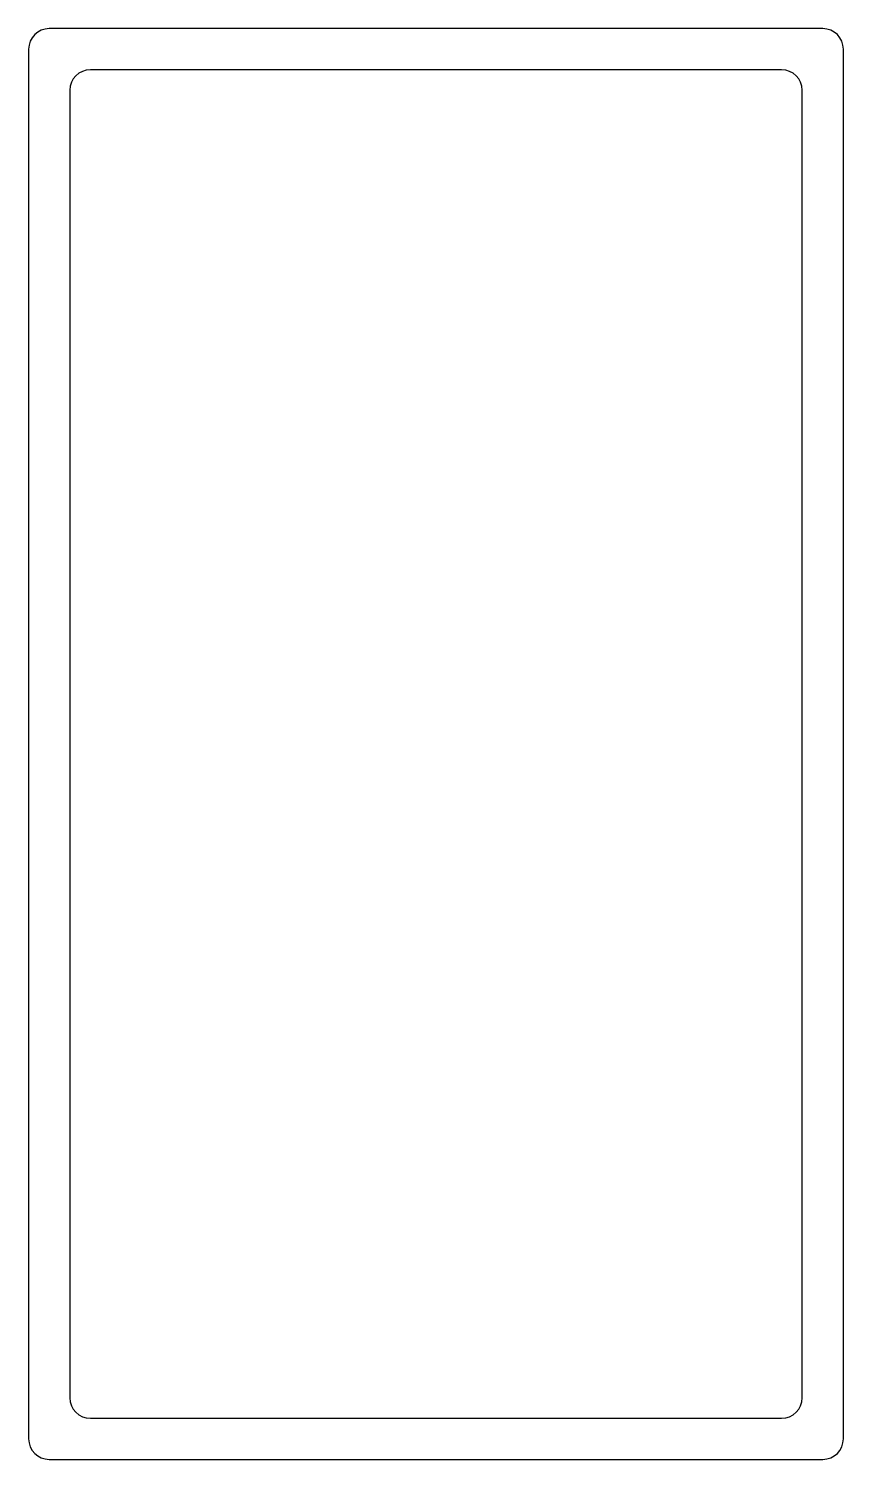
# Model space of a CAD drawing. Header units: millimetres. Extents: x -60 to 138, y -306 to 42.
import ezdxf

# ---------------------------------------------------------------- set-up
doc = ezdxf.new("R2010")
doc.units = ezdxf.units.MM

msp = doc.modelspace()

# ---------------------------------------------------------------- linework, layer by layer
at = {"color": 7, "linetype": 'Continuous', "lineweight": 25}
for p, q in [((132.69, 42.01), (-55.31, 42.01)), ((-60.31, 37.01), (-60.31, -300.99)), ((137.69, -300.99), (137.69, 37.01)), ((122.69, 32.01), (-45.31, 32.01)), ((-50.31, 27.01), (-50.31, -290.99)), ((127.69, -290.99), (127.69, 27.01)), ((-45.31, -295.99), (122.69, -295.99)), ((-55.31, -305.99), (132.69, -305.99))]:
    msp.add_line(p, q, dxfattribs=at)
for centre, start, end in [((-55.31, 37.01), 90, 180), ((132.69, 37.01), 0, 90), ((-45.31, 27.01), 90, 180), ((122.69, 27.01), 0, 90), ((-45.31, -290.99), 180, 270), ((122.69, -290.99), 270, 0), ((-55.31, -300.99), 180, 270), ((132.69, -300.99), 270, 0)]:
    msp.add_arc(centre, 5, start, end, dxfattribs=at)

doc.saveas('drawing.dxf')
